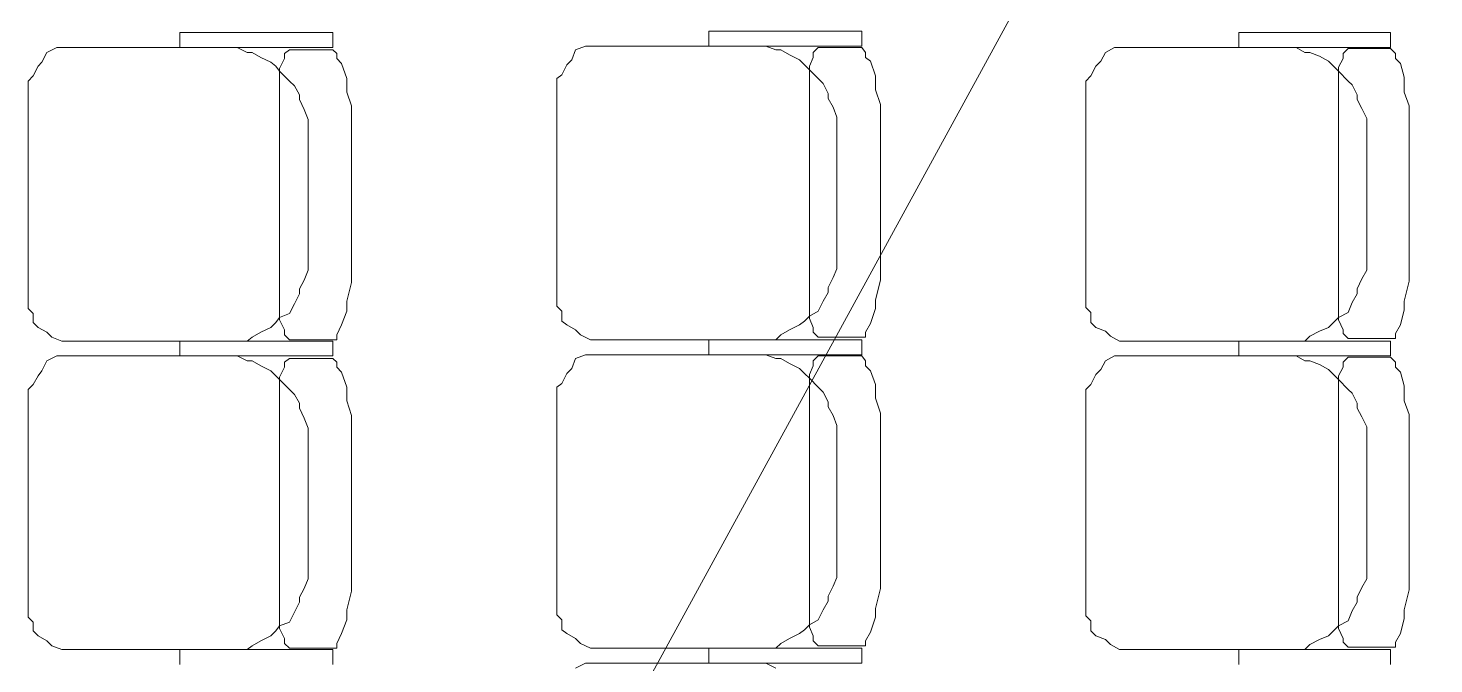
# Model space of a CAD drawing. Header units: millimetres. Extents: x 0 to 1189, y 0 to 841.
# Drawn here: x 525.54 to 547.94, y 360.03 to 370.17 of the extents above; entities that cross this region are included whole.
import ezdxf

# ---------------------------------------------------------------- set-up
doc = ezdxf.new("R2010")
doc.units = ezdxf.units.MM

msp = doc.modelspace()

# ---------------------------------------------------------------- linework, layer by layer
at = {"color": 144, "lineweight": 0, "true_color": 0x0077b0}
msp.add_lwpolyline([(553.683846, 393.205371), (530.611811, 350.985307)], dxfattribs=at)
at = {"color": 8, "lineweight": 0, "true_color": 0x7f7f7f}
for points in [[(527.954807, 370.096336), (530.39281, 370.096336)], [(527.954807, 369.859336), (527.954807, 370.096336)], [(530.39281, 370.096336), (530.39281, 369.859336)], [(536.380819, 370.116336), (538.819823, 370.116336)], [(536.380819, 369.878336), (536.380819, 370.116336)], [(538.819823, 370.116336), (538.819823, 369.878336)], [(544.827832, 370.096336), (547.246836, 370.096336)], [(544.827832, 369.859336), (544.827832, 370.096336)], [(547.246836, 370.096336), (547.246836, 369.859336)], [(525.832803, 369.779336), (525.991804, 369.859336)], [(525.991804, 369.859336), (526.130804, 369.859336)], [(526.130804, 369.859336), (526.209804, 369.859336)], [(526.209804, 369.859336), (528.568808, 369.859336)], [(530.39281, 369.859336), (527.954807, 369.859336)], [(528.568808, 369.859336), (528.707808, 369.859336)], [(528.707808, 369.859336), (528.866808, 369.859336)], [(528.866808, 369.859336), (529.024808, 369.779336)], [(534.259816, 369.819336), (534.417816, 369.878336)], [(534.417816, 369.878336), (534.576817, 369.878336)], [(534.576817, 369.878336), (534.635817, 369.878336)], [(534.635817, 369.878336), (536.99582, 369.878336)], [(538.819823, 369.878336), (536.380819, 369.878336)], [(536.99582, 369.878336), (537.154821, 369.878336)], [(537.154821, 369.878336), (537.292821, 369.878336)], [(537.292821, 369.878336), (537.451821, 369.819336)], [(538.046822, 369.779336), (538.125822, 369.859336)], [(538.125822, 369.859336), (538.204822, 369.859336)], [(538.204822, 369.859336), (538.819823, 369.859336)], [(538.819823, 369.859336), (538.878823, 369.779336)], [(542.705829, 369.779336), (542.844829, 369.859336)], [(542.844829, 369.859336), (543.00383, 369.859336)], [(543.00383, 369.859336), (543.08283, 369.859336)], [(543.08283, 369.859336), (545.421833, 369.859336)], [(547.246836, 369.859336), (544.827832, 369.859336)], [(545.421833, 369.859336), (545.580834, 369.859336)], [(545.580834, 369.859336), (545.739834, 369.859336)], [(545.739834, 369.859336), (545.877834, 369.779336)], [(546.492835, 369.759336), (546.571835, 369.839336)], [(546.571835, 369.839336), (546.631835, 369.839336)], [(546.631835, 369.839336), (547.246836, 369.839336)], [(547.246836, 369.839336), (547.325836, 369.759336)], [(525.693803, 369.561335), (525.753803, 369.621335)], [(525.753803, 369.621335), (525.832803, 369.779336)], [(529.024808, 369.779336), (529.104808, 369.779336)], [(529.104808, 369.779336), (529.243809, 369.700336)], [(529.243809, 369.700336), (529.401809, 369.621335)], [(529.401809, 369.621335), (529.480809, 369.561335)], [(529.540809, 369.521335), (529.619809, 369.680335)], [(529.619809, 369.759336), (529.699809, 369.819336)], [(529.619809, 369.680335), (529.619809, 369.759336)], [(529.699809, 369.819336), (529.778809, 369.819336)], [(529.778809, 369.819336), (530.39281, 369.819336)], [(530.39281, 369.819336), (530.45281, 369.759336)], [(530.45281, 369.759336), (530.45281, 369.680335)], [(530.45281, 369.680335), (530.531811, 369.601335)], [(530.531811, 369.601335), (530.611811, 369.363335)], [(534.120816, 369.581335), (534.199816, 369.660335)], [(534.199816, 369.660335), (534.259816, 369.819336)], [(537.451821, 369.819336), (537.530821, 369.819336)], [(537.530821, 369.819336), (537.669821, 369.740336)], [(537.669821, 369.740336), (537.828822, 369.660335)], [(537.828822, 369.660335), (537.907822, 369.581335)], [(537.986822, 369.561335), (538.046822, 369.700336)], [(538.046822, 369.700336), (538.046822, 369.779336)], [(538.878823, 369.779336), (538.878823, 369.700336)], [(538.878823, 369.700336), (538.958823, 369.640335)], [(538.958823, 369.640335), (539.037824, 369.403335)], [(542.546829, 369.561335), (542.626829, 369.640335)], [(542.626829, 369.640335), (542.705829, 369.779336)], [(545.877834, 369.779336), (545.957834, 369.779336)], [(545.957834, 369.779336), (546.115834, 369.720336)], [(546.115834, 369.720336), (546.254835, 369.640335)], [(546.254835, 369.640335), (546.333835, 369.561335)], [(546.413835, 369.541335), (546.492835, 369.680335)], [(546.492835, 369.680335), (546.492835, 369.759336)], [(547.325836, 369.759336), (547.325836, 369.680335)], [(547.325836, 369.680335), (547.404836, 369.601335)], [(547.404836, 369.601335), (547.464836, 369.383335)], [(525.535803, 369.323335), (525.614803, 369.403335)], [(525.614803, 369.403335), (525.693803, 369.561335)], [(529.480809, 369.561335), (529.540809, 369.482335)], [(529.540809, 368.847334), (529.540809, 369.521335)], [(529.540809, 369.482335), (529.699809, 369.323335)], [(533.961816, 369.363335), (534.041816, 369.422335)], [(534.041816, 369.422335), (534.120816, 369.581335)], [(537.907822, 369.581335), (537.986822, 369.502335)], [(537.986822, 368.867334), (537.986822, 369.561335)], [(537.986822, 369.502335), (538.125822, 369.363335)], [(539.037824, 369.403335), (539.037824, 369.184335)], [(542.388829, 369.323335), (542.467829, 369.403335)], [(542.467829, 369.403335), (542.546829, 369.561335)], [(546.333835, 369.561335), (546.413835, 369.482335)], [(546.413835, 368.847334), (546.413835, 369.541335)], [(546.413835, 369.482335), (546.571835, 369.323335)], [(547.464836, 369.383335), (547.464836, 369.145335)], [(525.535803, 366.984331), (525.535803, 369.323335)], [(529.699809, 369.323335), (529.778809, 369.244335)], [(529.778809, 369.244335), (529.85781, 369.105335)], [(530.611811, 369.363335), (530.611811, 369.145335)], [(533.961816, 367.023331), (533.961816, 369.363335)], [(538.125822, 369.363335), (538.204822, 369.284335)], [(538.204822, 369.284335), (538.284822, 369.125335)], [(539.037824, 369.184335), (539.116824, 368.946334)], [(542.388829, 367.003331), (542.388829, 369.323335)], [(546.571835, 369.323335), (546.631835, 369.264335)], [(546.631835, 369.264335), (546.710835, 369.105335)], [(529.85781, 369.105335), (529.85781, 369.026334)], [(529.85781, 369.026334), (529.93681, 368.867334)], [(530.611811, 369.145335), (530.690811, 368.927334)], [(538.284822, 369.125335), (538.284822, 369.046335)], [(538.284822, 369.046335), (538.363822, 368.907334)], [(539.116824, 368.946334), (539.116824, 368.728334)], [(546.710835, 369.105335), (546.710835, 369.026334)], [(546.710835, 369.026334), (546.789835, 368.887334)], [(547.464836, 369.145335), (547.543837, 368.927334)], [(529.540809, 366.19133), (529.540809, 368.847334)], [(529.93681, 368.867334), (529.99681, 368.709334)], [(529.99681, 368.709334), (529.99681, 368.570334)], [(530.690811, 368.927334), (530.690811, 368.689334)], [(537.986822, 366.23033), (537.986822, 368.867334)], [(538.363822, 368.907334), (538.422823, 368.748334)], [(538.422823, 368.748334), (538.422823, 368.590334)], [(539.116824, 368.728334), (539.116824, 368.411334)], [(546.413835, 366.19133), (546.413835, 368.847334)], [(546.789835, 368.887334), (546.869835, 368.728334)], [(546.869835, 368.728334), (546.869835, 368.570334)], [(547.543837, 368.927334), (547.543837, 368.709334)], [(547.543837, 368.709334), (547.543837, 368.391334)], [(529.99681, 368.570334), (529.99681, 368.411334)], [(530.690811, 368.689334), (530.690811, 368.391334)], [(538.422823, 368.590334), (538.422823, 368.451334)], [(546.869835, 368.570334), (546.869835, 368.431334)], [(529.99681, 368.411334), (529.99681, 367.420332)], [(530.690811, 368.391334), (530.690811, 366.647331)], [(538.422823, 368.451334), (538.422823, 367.459332)], [(539.116824, 368.411334), (539.116824, 366.686331)], [(546.869835, 368.431334), (546.869835, 367.420332)], [(547.543837, 368.391334), (547.543837, 366.647331)], [(529.99681, 367.420332), (529.99681, 366.528331)], [(538.422823, 367.459332), (538.422823, 366.567331)], [(546.869835, 367.420332), (546.869835, 366.547331)], [(525.535803, 365.85333), (525.535803, 366.984331)], [(533.961816, 365.89333), (533.961816, 367.023331)], [(542.388829, 365.85333), (542.388829, 367.003331)], [(529.99681, 366.528331), (529.99681, 366.448331)], [(530.690811, 366.647331), (530.690811, 366.34933)], [(538.422823, 366.567331), (538.422823, 366.488331)], [(538.422823, 366.488331), (538.422823, 366.32933)], [(539.116824, 366.686331), (539.116824, 366.36933)], [(546.869835, 366.547331), (546.869835, 366.468331)], [(546.869835, 366.468331), (546.869835, 366.30933)], [(547.543837, 366.647331), (547.543837, 366.34933)], [(529.99681, 366.30933), (529.93681, 366.15133)], [(529.99681, 366.448331), (529.99681, 366.30933)], [(530.690811, 366.34933), (530.690811, 366.11133)], [(538.422823, 366.32933), (538.363822, 366.19133)], [(539.116824, 366.36933), (539.116824, 366.15133)], [(546.869835, 366.30933), (546.789835, 366.17133)], [(547.543837, 366.34933), (547.543837, 366.13133)], [(529.540809, 365.81433), (529.540809, 366.19133)], [(529.93681, 366.15133), (529.85781, 366.01233)], [(530.690811, 366.11133), (530.611811, 365.81433)], [(537.986822, 365.83433), (537.986822, 366.23033)], [(538.363822, 366.19133), (538.284822, 366.03233)], [(538.284822, 366.03233), (538.284822, 365.95333)], [(539.116824, 366.15133), (539.037824, 365.83433)], [(546.413835, 365.81433), (546.413835, 366.19133)], [(546.789835, 366.17133), (546.710835, 366.01233)], [(547.543837, 366.13133), (547.464836, 365.81433)], [(525.535803, 365.695329), (525.535803, 365.85333)], [(529.540809, 365.655329), (529.540809, 365.81433)], [(529.85781, 365.93333), (529.778809, 365.77433)], [(529.85781, 366.01233), (529.85781, 365.93333)], [(530.611811, 365.81433), (530.611811, 365.655329)], [(533.961816, 365.735329), (533.961816, 365.89333)], [(537.986822, 365.695329), (537.986822, 365.83433)], [(538.204822, 365.81433), (538.125822, 365.655329)], [(538.284822, 365.95333), (538.204822, 365.81433)], [(539.037824, 365.83433), (539.037824, 365.695329)], [(542.388829, 365.715329), (542.388829, 365.85333)], [(546.413835, 365.675329), (546.413835, 365.81433)], [(546.631835, 365.79433), (546.571835, 365.635329)], [(546.710835, 365.93333), (546.631835, 365.79433)], [(546.710835, 366.01233), (546.710835, 365.93333)], [(547.464836, 365.81433), (547.464836, 365.675329)], [(525.614803, 365.616329), (525.535803, 365.695329)], [(525.614803, 365.477329), (525.614803, 365.616329)], [(529.540809, 365.516329), (529.540809, 365.655329)], [(529.699809, 365.616329), (529.540809, 365.556329)], [(529.778809, 365.77433), (529.699809, 365.616329)], [(530.611811, 365.655329), (530.531811, 365.437329)], [(534.041816, 365.655329), (533.961816, 365.735329)], [(534.041816, 365.497329), (534.041816, 365.655329)], [(537.986822, 365.576329), (537.907822, 365.497329)], [(537.986822, 365.536329), (537.986822, 365.695329)], [(538.125822, 365.655329), (537.986822, 365.576329)], [(539.037824, 365.695329), (538.958823, 365.457329)], [(542.467829, 365.635329), (542.388829, 365.715329)], [(542.467829, 365.477329), (542.467829, 365.635329)], [(546.413835, 365.516329), (546.413835, 365.675329)], [(546.571835, 365.635329), (546.413835, 365.556329)], [(547.464836, 365.675329), (547.404836, 365.437329)], [(525.693803, 365.397329), (525.614803, 365.477329)], [(525.832803, 365.318329), (525.693803, 365.397329)], [(529.401809, 365.397329), (529.243809, 365.318329)], [(529.480809, 365.477329), (529.401809, 365.397329)], [(529.540809, 365.556329), (529.480809, 365.477329)], [(529.619809, 365.358329), (529.540809, 365.516329)], [(529.619809, 365.278329), (529.619809, 365.358329)], [(530.531811, 365.437329), (530.45281, 365.278329)], [(534.120816, 365.437329), (534.041816, 365.497329)], [(534.259816, 365.358329), (534.120816, 365.437329)], [(534.338816, 365.278329), (534.259816, 365.358329)], [(537.669821, 365.358329), (537.530821, 365.278329)], [(537.828822, 365.437329), (537.669821, 365.358329)], [(537.907822, 365.497329), (537.828822, 365.437329)], [(538.046822, 365.397329), (537.986822, 365.536329)], [(538.046822, 365.318329), (538.046822, 365.397329)], [(538.958823, 365.457329), (538.878823, 365.318329)], [(542.546829, 365.397329), (542.467829, 365.477329)], [(542.705829, 365.338329), (542.546829, 365.397329)], [(546.254835, 365.397329), (546.115834, 365.338329)], [(546.333835, 365.477329), (546.254835, 365.397329)], [(546.413835, 365.556329), (546.333835, 365.477329)], [(546.492835, 365.358329), (546.413835, 365.516329)], [(546.492835, 365.298329), (546.492835, 365.358329)], [(547.404836, 365.437329), (547.325836, 365.298329)], [(525.912803, 365.239329), (525.832803, 365.318329)], [(526.070804, 365.179329), (525.912803, 365.239329)], [(526.209804, 365.179329), (526.070804, 365.179329)], [(528.568808, 365.179329), (526.209804, 365.179329)], [(527.954807, 365.179329), (530.39281, 365.179329)], [(527.954807, 364.941328), (527.954807, 365.179329)], [(528.707808, 365.179329), (528.568808, 365.179329)], [(528.866808, 365.179329), (528.707808, 365.179329)], [(529.024808, 365.179329), (528.866808, 365.179329)], [(529.104808, 365.239329), (529.024808, 365.179329)], [(529.243809, 365.318329), (529.104808, 365.239329)], [(529.699809, 365.199329), (529.619809, 365.278329)], [(529.778809, 365.199329), (529.699809, 365.199329)], [(530.39281, 365.199329), (529.778809, 365.199329)], [(530.45281, 365.199329), (530.39281, 365.199329)], [(530.39281, 365.179329), (530.39281, 364.941328)], [(530.45281, 365.278329), (530.45281, 365.199329)], [(534.497817, 365.199329), (534.338816, 365.278329)], [(534.635817, 365.199329), (534.497817, 365.199329)], [(536.99582, 365.199329), (534.635817, 365.199329)], [(536.380819, 365.199329), (538.819823, 365.199329)], [(536.380819, 364.961328), (536.380819, 365.199329)], [(537.154821, 365.199329), (536.99582, 365.199329)], [(537.292821, 365.199329), (537.154821, 365.199329)], [(537.451821, 365.199329), (537.292821, 365.199329)], [(537.530821, 365.278329), (537.451821, 365.199329)], [(538.125822, 365.239329), (538.046822, 365.318329)], [(538.204822, 365.239329), (538.125822, 365.239329)], [(538.819823, 365.239329), (538.204822, 365.239329)], [(538.878823, 365.239329), (538.819823, 365.239329)], [(538.819823, 365.199329), (538.819823, 364.961328)], [(538.878823, 365.318329), (538.878823, 365.239329)], [(542.784829, 365.259329), (542.705829, 365.338329)], [(542.923829, 365.179329), (542.784829, 365.259329)], [(543.08283, 365.179329), (542.923829, 365.179329)], [(545.421833, 365.179329), (543.08283, 365.179329)], [(544.827832, 365.179329), (547.246836, 365.179329)], [(544.827832, 364.941328), (544.827832, 365.179329)], [(545.580834, 365.179329), (545.421833, 365.179329)], [(545.739834, 365.179329), (545.580834, 365.179329)], [(545.877834, 365.179329), (545.739834, 365.179329)], [(545.957834, 365.259329), (545.877834, 365.179329)], [(546.115834, 365.338329), (545.957834, 365.259329)], [(546.571835, 365.219329), (546.492835, 365.298329)], [(546.631835, 365.219329), (546.571835, 365.219329)], [(547.246836, 365.219329), (546.631835, 365.219329)], [(547.325836, 365.219329), (547.246836, 365.219329)], [(547.246836, 365.179329), (547.246836, 364.941328)], [(547.325836, 365.298329), (547.325836, 365.219329)], [(525.832803, 364.862328), (525.991804, 364.941328)], [(525.991804, 364.941328), (526.130804, 364.941328)], [(526.130804, 364.941328), (526.209804, 364.941328)], [(526.209804, 364.941328), (528.568808, 364.941328)], [(530.39281, 364.941328), (527.954807, 364.941328)], [(528.568808, 364.941328), (528.707808, 364.941328)], [(528.707808, 364.941328), (528.866808, 364.941328)], [(528.866808, 364.941328), (529.024808, 364.862328)], [(529.619809, 364.842328), (529.699809, 364.902328)], [(529.699809, 364.902328), (529.778809, 364.902328)], [(529.778809, 364.902328), (530.39281, 364.902328)], [(530.39281, 364.902328), (530.45281, 364.842328)], [(534.199816, 364.743328), (534.259816, 364.902328)], [(534.259816, 364.902328), (534.417816, 364.961328)], [(534.417816, 364.961328), (534.576817, 364.961328)], [(534.576817, 364.961328), (534.635817, 364.961328)], [(534.635817, 364.961328), (536.99582, 364.961328)], [(538.819823, 364.961328), (536.380819, 364.961328)], [(536.99582, 364.961328), (537.154821, 364.961328)], [(537.154821, 364.961328), (537.292821, 364.961328)], [(537.292821, 364.961328), (537.451821, 364.902328)], [(537.451821, 364.902328), (537.530821, 364.902328)], [(537.530821, 364.902328), (537.669821, 364.822328)], [(538.046822, 364.862328), (538.125822, 364.941328)], [(538.125822, 364.941328), (538.204822, 364.941328)], [(538.204822, 364.941328), (538.819823, 364.941328)], [(538.819823, 364.941328), (538.878823, 364.862328)], [(542.705829, 364.862328), (542.844829, 364.941328)], [(542.844829, 364.941328), (543.00383, 364.941328)], [(543.00383, 364.941328), (543.08283, 364.941328)], [(543.08283, 364.941328), (545.421833, 364.941328)], [(547.246836, 364.941328), (544.827832, 364.941328)], [(545.421833, 364.941328), (545.580834, 364.941328)], [(545.580834, 364.941328), (545.739834, 364.941328)], [(545.739834, 364.941328), (545.877834, 364.862328)], [(546.492835, 364.842328), (546.571835, 364.922328)], [(546.571835, 364.922328), (546.631835, 364.922328)], [(546.631835, 364.922328), (547.246836, 364.922328)], [(547.246836, 364.922328), (547.325836, 364.842328)], [(525.693803, 364.624328), (525.753803, 364.703328)], [(525.753803, 364.703328), (525.832803, 364.862328)], [(529.024808, 364.862328), (529.104808, 364.862328)], [(529.104808, 364.862328), (529.243809, 364.783328)], [(529.243809, 364.783328), (529.401809, 364.703328)], [(529.401809, 364.703328), (529.480809, 364.624328)], [(529.540809, 364.604328), (529.619809, 364.763328)], [(529.619809, 364.763328), (529.619809, 364.842328)], [(530.45281, 364.842328), (530.45281, 364.763328)], [(530.45281, 364.763328), (530.531811, 364.684328)], [(530.531811, 364.684328), (530.611811, 364.446327)], [(534.120816, 364.664328), (534.199816, 364.743328)], [(537.669821, 364.822328), (537.828822, 364.743328)], [(537.828822, 364.743328), (537.907822, 364.664328)], [(537.986822, 364.644328), (538.046822, 364.783328)], [(538.046822, 364.783328), (538.046822, 364.862328)], [(538.878823, 364.862328), (538.878823, 364.783328)], [(538.878823, 364.783328), (538.958823, 364.703328)], [(538.958823, 364.703328), (539.037824, 364.485328)], [(542.546829, 364.644328), (542.626829, 364.723328)], [(542.626829, 364.723328), (542.705829, 364.862328)], [(545.877834, 364.862328), (545.957834, 364.862328)], [(545.957834, 364.862328), (546.115834, 364.803328)], [(546.115834, 364.803328), (546.254835, 364.723328)], [(546.254835, 364.723328), (546.333835, 364.644328)], [(546.413835, 364.624328), (546.492835, 364.763328)], [(546.492835, 364.763328), (546.492835, 364.842328)], [(547.325836, 364.842328), (547.325836, 364.763328)], [(547.325836, 364.763328), (547.404836, 364.684328)], [(547.404836, 364.684328), (547.464836, 364.466328)], [(525.535803, 364.406327), (525.614803, 364.485328)], [(525.614803, 364.485328), (525.693803, 364.624328)], [(529.480809, 364.624328), (529.540809, 364.565328)], [(529.540809, 363.930327), (529.540809, 364.604328)], [(529.540809, 364.565328), (529.699809, 364.406327)], [(533.961816, 364.446327), (534.041816, 364.505328)], [(534.041816, 364.505328), (534.120816, 364.664328)], [(537.907822, 364.664328), (537.986822, 364.585328)], [(537.986822, 363.950327), (537.986822, 364.644328)], [(537.986822, 364.585328), (538.125822, 364.446327)], [(539.037824, 364.485328), (539.037824, 364.267327)], [(542.388829, 364.406327), (542.467829, 364.485328)], [(542.467829, 364.485328), (542.546829, 364.644328)], [(546.333835, 364.644328), (546.413835, 364.565328)], [(546.413835, 363.930327), (546.413835, 364.624328)], [(546.413835, 364.565328), (546.571835, 364.406327)], [(547.464836, 364.466328), (547.464836, 364.228327)], [(525.535803, 362.066324), (525.535803, 364.406327)], [(529.699809, 364.406327), (529.778809, 364.327327)], [(529.778809, 364.327327), (529.85781, 364.188327)], [(530.611811, 364.446327), (530.611811, 364.228327)], [(530.611811, 364.228327), (530.690811, 363.990327)], [(533.961816, 362.106324), (533.961816, 364.446327)], [(538.125822, 364.446327), (538.204822, 364.366327)], [(538.204822, 364.366327), (538.284822, 364.208327)], [(539.037824, 364.267327), (539.116824, 364.029327)], [(542.388829, 362.086324), (542.388829, 364.406327)], [(546.571835, 364.406327), (546.631835, 364.347327)], [(546.631835, 364.347327), (546.710835, 364.188327)], [(547.464836, 364.228327), (547.543837, 364.010327)], [(529.85781, 364.188327), (529.85781, 364.109327)], [(529.85781, 364.109327), (529.93681, 363.950327)], [(538.284822, 364.208327), (538.284822, 364.129327)], [(538.284822, 364.129327), (538.363822, 363.990327)], [(539.116824, 364.029327), (539.116824, 363.811327)], [(546.710835, 364.188327), (546.710835, 364.109327)], [(546.710835, 364.109327), (546.789835, 363.970327)], [(547.543837, 364.010327), (547.543837, 363.772326)], [(529.540809, 361.273323), (529.540809, 363.930327)], [(529.93681, 363.950327), (529.99681, 363.791326)], [(529.99681, 363.791326), (529.99681, 363.653326)], [(530.690811, 363.990327), (530.690811, 363.772326)], [(537.986822, 361.313323), (537.986822, 363.950327)], [(538.363822, 363.990327), (538.422823, 363.831327)], [(538.422823, 363.831327), (538.422823, 363.672326)], [(539.116824, 363.811327), (539.116824, 363.494326)], [(546.413835, 361.273323), (546.413835, 363.930327)], [(546.789835, 363.970327), (546.869835, 363.811327)], [(546.869835, 363.811327), (546.869835, 363.653326)], [(529.99681, 363.653326), (529.99681, 363.494326)], [(530.690811, 363.772326), (530.690811, 363.474326)], [(538.422823, 363.672326), (538.422823, 363.534326)], [(546.869835, 363.653326), (546.869835, 363.514326)], [(547.543837, 363.772326), (547.543837, 363.474326)], [(529.99681, 363.494326), (529.99681, 362.503325)], [(530.690811, 363.474326), (530.690811, 361.729323)], [(538.422823, 363.534326), (538.422823, 362.542325)], [(539.116824, 363.494326), (539.116824, 361.749323)], [(546.869835, 363.514326), (546.869835, 362.503325)], [(547.543837, 363.474326), (547.543837, 361.729323)], [(529.99681, 362.503325), (529.99681, 361.610323)], [(538.422823, 362.542325), (538.422823, 361.650323)], [(546.869835, 362.503325), (546.869835, 361.630323)], [(525.535803, 360.936322), (525.535803, 362.066324)], [(533.961816, 360.956322), (533.961816, 362.106324)], [(542.388829, 360.936322), (542.388829, 362.086324)], [(529.99681, 361.610323), (529.99681, 361.531323)], [(530.690811, 361.729323), (530.690811, 361.432323)], [(538.422823, 361.650323), (538.422823, 361.571323)], [(538.422823, 361.571323), (538.422823, 361.412323)], [(539.116824, 361.749323), (539.116824, 361.452323)], [(546.869835, 361.630323), (546.869835, 361.551323)], [(546.869835, 361.551323), (546.869835, 361.392323)], [(547.543837, 361.729323), (547.543837, 361.432323)], [(529.99681, 361.392323), (529.93681, 361.234323)], [(529.99681, 361.531323), (529.99681, 361.392323)], [(530.690811, 361.432323), (530.690811, 361.194323)], [(537.986822, 360.917322), (537.986822, 361.313323)], [(538.422823, 361.412323), (538.363822, 361.273323)], [(539.116824, 361.452323), (539.116824, 361.234323)], [(546.869835, 361.392323), (546.789835, 361.254323)], [(547.543837, 361.432323), (547.543837, 361.214323)], [(529.540809, 360.897322), (529.540809, 361.273323)], [(529.93681, 361.234323), (529.85781, 361.095322)], [(529.85781, 361.095322), (529.85781, 361.016322)], [(530.690811, 361.194323), (530.611811, 360.897322)], [(538.363822, 361.273323), (538.284822, 361.115322)], [(538.284822, 361.115322), (538.284822, 361.035322)], [(539.116824, 361.234323), (539.037824, 360.917322)], [(546.413835, 360.897322), (546.413835, 361.273323)], [(546.789835, 361.254323), (546.710835, 361.095322)], [(546.710835, 361.095322), (546.710835, 361.016322)], [(547.543837, 361.214323), (547.464836, 360.897322)], [(525.535803, 360.778322), (525.535803, 360.936322)], [(529.540809, 360.738322), (529.540809, 360.897322)], [(529.85781, 361.016322), (529.778809, 360.857322)], [(530.611811, 360.897322), (530.611811, 360.738322)], [(533.961816, 360.817322), (533.961816, 360.956322)], [(537.986822, 360.778322), (537.986822, 360.917322)], [(538.204822, 360.897322), (538.125822, 360.738322)], [(538.284822, 361.035322), (538.204822, 360.897322)], [(539.037824, 360.917322), (539.037824, 360.778322)], [(542.388829, 360.798322), (542.388829, 360.936322)], [(546.413835, 360.758322), (546.413835, 360.897322)], [(546.631835, 360.877322), (546.571835, 360.718322)], [(546.710835, 361.016322), (546.631835, 360.877322)], [(547.464836, 360.897322), (547.464836, 360.758322)], [(525.614803, 360.698322), (525.535803, 360.778322)], [(525.614803, 360.560322), (525.614803, 360.698322)], [(529.540809, 360.599322), (529.540809, 360.738322)], [(529.699809, 360.698322), (529.540809, 360.639322)], [(529.778809, 360.857322), (529.699809, 360.698322)], [(530.611811, 360.738322), (530.531811, 360.520321)], [(534.041816, 360.738322), (533.961816, 360.817322)], [(534.041816, 360.579322), (534.041816, 360.738322)], [(537.986822, 360.659322), (537.907822, 360.579322)], [(537.986822, 360.619322), (537.986822, 360.778322)], [(538.125822, 360.738322), (537.986822, 360.659322)], [(539.037824, 360.778322), (538.958823, 360.540322)], [(542.467829, 360.718322), (542.388829, 360.798322)], [(542.467829, 360.560322), (542.467829, 360.718322)], [(546.413835, 360.599322), (546.413835, 360.758322)], [(546.571835, 360.718322), (546.413835, 360.639322)], [(547.464836, 360.758322), (547.404836, 360.520321)], [(525.693803, 360.480321), (525.614803, 360.560322)], [(525.832803, 360.401321), (525.693803, 360.480321)], [(529.401809, 360.480321), (529.243809, 360.401321)], [(529.480809, 360.560322), (529.401809, 360.480321)], [(529.540809, 360.639322), (529.480809, 360.560322)], [(529.619809, 360.441321), (529.540809, 360.599322)], [(529.619809, 360.361321), (529.619809, 360.441321)], [(530.531811, 360.520321), (530.45281, 360.361321)], [(534.120816, 360.520321), (534.041816, 360.579322)], [(534.259816, 360.441321), (534.120816, 360.520321)], [(534.338816, 360.361321), (534.259816, 360.441321)], [(537.669821, 360.441321), (537.530821, 360.361321)], [(537.828822, 360.520321), (537.669821, 360.441321)], [(537.907822, 360.579322), (537.828822, 360.520321)], [(538.046822, 360.480321), (537.986822, 360.619322)], [(538.046822, 360.401321), (538.046822, 360.480321)], [(538.958823, 360.540322), (538.878823, 360.401321)], [(542.546829, 360.480321), (542.467829, 360.560322)], [(542.705829, 360.421321), (542.546829, 360.480321)], [(542.784829, 360.342321), (542.705829, 360.421321)], [(546.115834, 360.421321), (545.957834, 360.342321)], [(546.254835, 360.480321), (546.115834, 360.421321)], [(546.333835, 360.560322), (546.254835, 360.480321)], [(546.413835, 360.639322), (546.333835, 360.560322)], [(546.492835, 360.441321), (546.413835, 360.599322)], [(546.492835, 360.381321), (546.492835, 360.441321)], [(547.404836, 360.520321), (547.325836, 360.381321)], [(525.912803, 360.322321), (525.832803, 360.401321)], [(526.070804, 360.262321), (525.912803, 360.322321)], [(526.209804, 360.262321), (526.070804, 360.262321)], [(528.568808, 360.262321), (526.209804, 360.262321)], [(527.954807, 360.262321), (530.39281, 360.262321)], [(527.954807, 360.024321), (527.954807, 360.262321)], [(528.707808, 360.262321), (528.568808, 360.262321)], [(528.866808, 360.262321), (528.707808, 360.262321)], [(529.024808, 360.262321), (528.866808, 360.262321)], [(529.104808, 360.322321), (529.024808, 360.262321)], [(529.243809, 360.401321), (529.104808, 360.322321)], [(529.699809, 360.282321), (529.619809, 360.361321)], [(529.778809, 360.282321), (529.699809, 360.282321)], [(530.39281, 360.282321), (529.778809, 360.282321)], [(530.45281, 360.282321), (530.39281, 360.282321)], [(530.39281, 360.262321), (530.39281, 360.024321)], [(530.45281, 360.361321), (530.45281, 360.282321)], [(534.497817, 360.282321), (534.338816, 360.361321)], [(534.635817, 360.282321), (534.497817, 360.282321)], [(536.99582, 360.282321), (534.635817, 360.282321)], [(536.380819, 360.282321), (538.819823, 360.282321)], [(536.380819, 360.044321), (536.380819, 360.282321)], [(537.154821, 360.282321), (536.99582, 360.282321)], [(537.292821, 360.282321), (537.154821, 360.282321)], [(537.451821, 360.282321), (537.292821, 360.282321)], [(537.530821, 360.361321), (537.451821, 360.282321)], [(538.125822, 360.322321), (538.046822, 360.401321)], [(538.204822, 360.322321), (538.125822, 360.322321)], [(538.819823, 360.322321), (538.204822, 360.322321)], [(538.878823, 360.322321), (538.819823, 360.322321)], [(538.819823, 360.282321), (538.819823, 360.044321)], [(538.878823, 360.401321), (538.878823, 360.322321)], [(542.923829, 360.262321), (542.784829, 360.342321)], [(543.08283, 360.262321), (542.923829, 360.262321)], [(545.421833, 360.262321), (543.08283, 360.262321)], [(544.827832, 360.262321), (547.246836, 360.262321)], [(544.827832, 360.024321), (544.827832, 360.262321)], [(545.580834, 360.262321), (545.421833, 360.262321)], [(545.739834, 360.262321), (545.580834, 360.262321)], [(545.877834, 360.262321), (545.739834, 360.262321)], [(545.957834, 360.342321), (545.877834, 360.262321)], [(546.571835, 360.302321), (546.492835, 360.381321)], [(546.631835, 360.302321), (546.571835, 360.302321)], [(547.246836, 360.302321), (546.631835, 360.302321)], [(547.325836, 360.302321), (547.246836, 360.302321)], [(547.246836, 360.262321), (547.246836, 360.024321)], [(547.325836, 360.381321), (547.325836, 360.302321)], [(534.259816, 359.965321), (534.417816, 360.044321)], [(534.417816, 360.044321), (534.576817, 360.044321)], [(534.576817, 360.044321), (534.635817, 360.044321)], [(534.635817, 360.044321), (536.99582, 360.044321)], [(538.819823, 360.044321), (536.380819, 360.044321)], [(536.99582, 360.044321), (537.154821, 360.044321)], [(537.154821, 360.044321), (537.292821, 360.044321)], [(537.292821, 360.044321), (537.451821, 359.965321)]]:
    msp.add_lwpolyline(points, dxfattribs=at)

doc.saveas('drawing.dxf')
